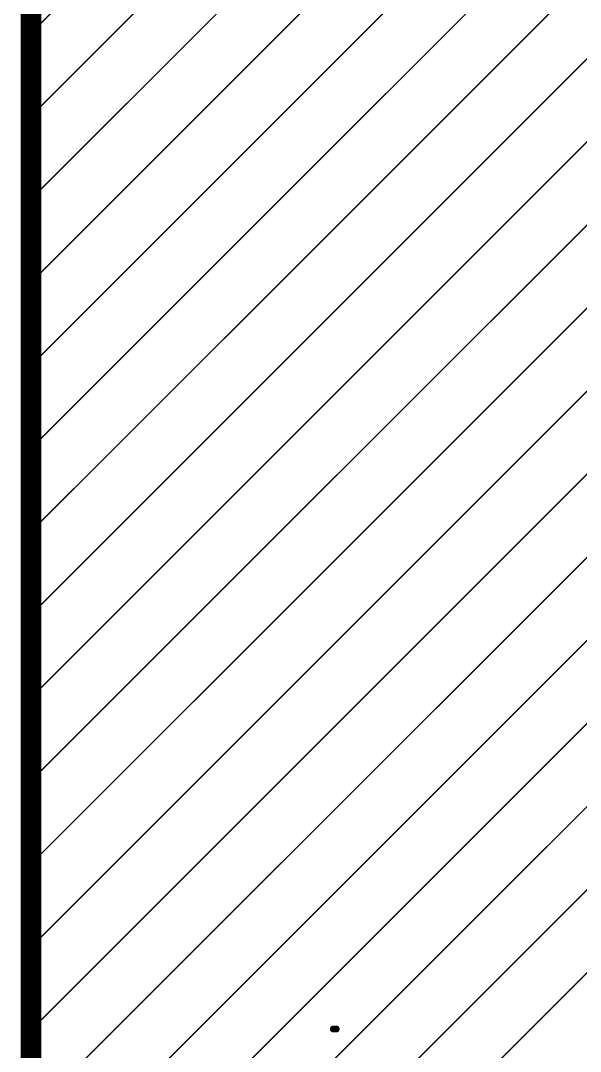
# Model space of a CAD drawing. Extents: x 215 to 281, y 31 to 138.
# Drawn here: x 215.32 to 225.59, y 55.12 to 74.03 of the extents above; entities that cross this region are included whole.
import ezdxf

# ---------------------------------------------------------------- set-up
doc = ezdxf.new("R2010")
doc.units = 0
doc.layers.add('MECHANICAL16', color=56, linetype='CONTINUOUS')
doc.layers.add('TOPLAYER', color=1, linetype='CONTINUOUS')

msp = doc.modelspace()

# ---------------------------------------------------------------- linework, layer by layer
at = {"layer": 'MECHANICAL16'}
for points, const_width in [([(215.515, 73.797), (229.769, 88.05)], 0.0254), ([(215.515, 72.273), (231.282, 88.039)], 0.0254), ([(215.515, 70.749), (232.695, 87.928)], 0.0254), ([(215.515, 69.225), (233.98, 87.69)], 0.0254), ([(215.515, 67.701), (235.172, 87.357)], 0.0254), ([(215.515, 66.177), (236.282, 86.943)], 0.0254), ([(215.515, 64.653), (237.32, 86.457)], 0.0254), ([(215.515, 63.129), (238.294, 85.908)], 0.0254), ([(215.515, 61.605), (239.204, 85.293)], 0.0254), ([(215.515, 39.716), (215.515, 84.572)], 0.381), ([(215.515, 60.081), (240.057, 84.622)], 0.0254), ([(215.515, 58.557), (240.855, 83.897)], 0.0254), ([(215.515, 57.033), (241.595, 83.112)], 0.0254), ([(215.515, 55.509), (241.953, 81.946)], 0.0254), ([(215.515, 53.985), (241.953, 80.422)], 0.0254), ([(215.515, 52.461), (241.953, 78.898)], 0.0254), ([(215.515, 50.937), (241.953, 77.374)], 0.0254), ([(215.515, 49.413), (241.953, 75.85)], 0.0254), ([(215.515, 47.889), (241.953, 74.326)], 0.0254), ([(215.515, 46.365), (241.953, 72.802)], 0.0254)]:
    msp.add_lwpolyline(points, dxfattribs=dict(at, const_width=const_width))
at = {"layer": 'MECHANICAL16', "const_width": 0.0127}
for points in [[(215.509, 73.797, 1), (215.522, 73.797, 1)], [(215.509, 72.273, 1), (215.522, 72.273, 1)], [(215.509, 70.749, 1), (215.522, 70.749, 1)], [(215.509, 69.225, 1), (215.522, 69.225, 1)], [(215.509, 67.701, 1), (215.522, 67.701, 1)], [(215.509, 66.177, 1), (215.522, 66.177, 1)], [(215.509, 64.653, 1), (215.522, 64.653, 1)], [(215.509, 63.129, 1), (215.522, 63.129, 1)], [(215.509, 61.605, 1), (215.522, 61.605, 1)], [(215.509, 60.081, 1), (215.522, 60.081, 1)], [(215.509, 58.557, 1), (215.522, 58.557, 1)], [(215.509, 57.033, 1), (215.522, 57.033, 1)], [(215.509, 55.509, 1), (215.522, 55.509, 1)]]:
    msp.add_lwpolyline(points, format="xyb", close=True, dxfattribs=at)
at = {"layer": 'TOPLAYER', "const_width": 0.127}
msp.add_lwpolyline([(221.06, 55.53), (221.112, 55.53)], dxfattribs=at)
at = {"layer": 'TOPLAYER', "const_width": 0.0635}
for points in [[(221.028, 55.53, 1), (221.092, 55.53, 1)], [(221.081, 55.53, 1), (221.144, 55.53, 1)]]:
    msp.add_lwpolyline(points, format="xyb", close=True, dxfattribs=at)

doc.saveas('drawing.dxf')
